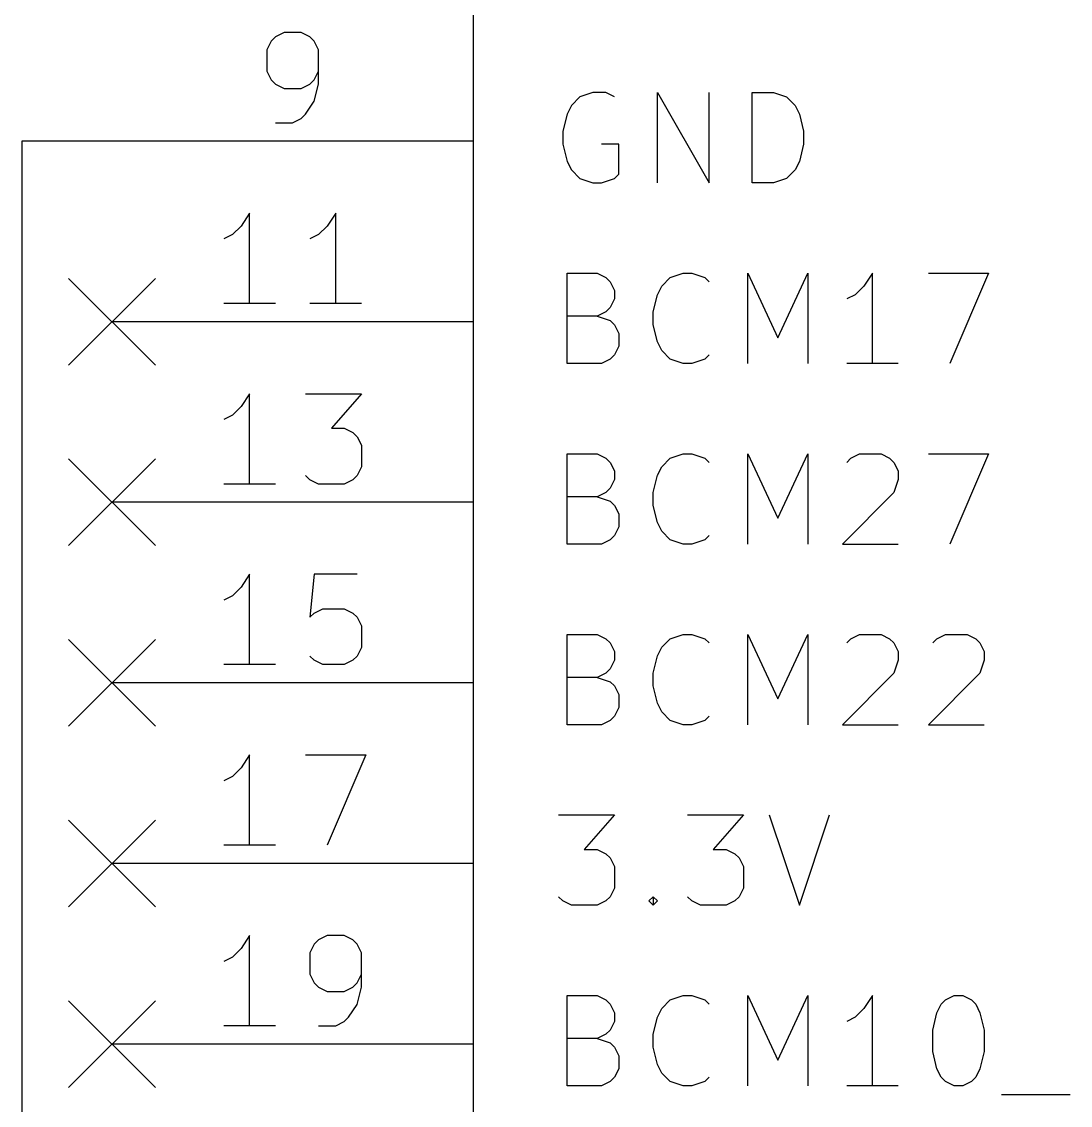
# Model space of a CAD drawing. Extents: x 0.4 to 11.3, y -7.9 to -0.4.
# Drawn here: x 0.9 to 1.48, y -1.984 to -1.384 of the extents above; entities that cross this region are included whole.
import ezdxf

# ---------------------------------------------------------------- set-up
doc = ezdxf.new("R2010")
doc.units = 0
doc.header["$MEASUREMENT"] = 0
for name, color, linetype in [('BLUE2', 5, 'CONTINUOUS'), ('CYAN2', 4, 'CONTINUOUS'), ('GREEN3', 91, 'CONTINUOUS'), ('RED2', 1, 'CONTINUOUS'), ('RED3', 11, 'CONTINUOUS')]:
    doc.layers.add(name, color=color, linetype=linetype)

msp = doc.modelspace()

# ---------------------------------------------------------------- linework, layer by layer
at = {"layer": 'BLUE2', "linetype": 'CONTINUOUS'}
for p, q in [((0.926, -1.526), (0.974, -1.574)), ((0.974, -1.526), (0.926, -1.574)), ((0.926, -1.626), (0.974, -1.674)), ((0.974, -1.626), (0.926, -1.674)), ((0.926, -1.726), (0.974, -1.774)), ((0.974, -1.726), (0.926, -1.774)), ((0.926, -1.826), (0.974, -1.874)), ((0.974, -1.826), (0.926, -1.874)), ((0.926, -1.926), (0.974, -1.974)), ((0.974, -1.926), (0.926, -1.974))]:
    msp.add_line(p, q, dxfattribs=at)
at = {"layer": 'CYAN2', "linetype": 'CONTINUOUS'}
for p, q in [((1.20905, -1.42551), (1.20428, -1.43028)), ((1.20905, -1.42551), (1.20428, -1.43028)), ((1.21619, -1.42313), (1.20905, -1.42551)), ((1.21619, -1.42313), (1.20905, -1.42551)), ((1.22333, -1.42313), (1.21619, -1.42313)), ((1.22333, -1.42313), (1.21619, -1.42313)), ((1.22809, -1.42551), (1.22333, -1.42313)), ((1.22809, -1.42551), (1.22333, -1.42313)), ((1.2519, -1.47313), (1.2519, -1.42313)), ((1.2519, -1.42313), (1.28047, -1.47313)), ((1.2519, -1.47313), (1.2519, -1.42313)), ((1.2519, -1.42313), (1.28047, -1.47313)), ((1.28047, -1.47313), (1.28047, -1.42313)), ((1.28047, -1.47313), (1.28047, -1.42313)), ((1.30428, -1.47313), (1.30428, -1.42313)), ((1.30428, -1.42313), (1.31619, -1.42313)), ((1.30428, -1.47313), (1.30428, -1.42313)), ((1.30428, -1.42313), (1.31619, -1.42313)), ((1.31619, -1.42313), (1.32333, -1.42551)), ((1.31619, -1.42313), (1.32333, -1.42551)), ((1.32333, -1.42551), (1.32809, -1.43028)), ((1.32333, -1.42551), (1.32809, -1.43028)), ((1.20428, -1.43028), (1.2019, -1.43504)), ((1.20428, -1.43028), (1.2019, -1.43504)), ((1.32809, -1.43028), (1.33048, -1.43504)), ((1.32809, -1.43028), (1.33048, -1.43504)), ((1.2019, -1.43504), (1.19952, -1.44456)), ((1.2019, -1.43504), (1.19952, -1.44456)), ((1.33048, -1.43504), (1.33285, -1.44456)), ((1.33048, -1.43504), (1.33285, -1.44456)), ((1.19952, -1.44456), (1.19952, -1.4517)), ((1.19952, -1.44456), (1.19952, -1.4517)), ((1.33285, -1.44456), (1.33285, -1.4517)), ((1.33285, -1.44456), (1.33285, -1.4517)), ((1.19952, -1.4517), (1.2019, -1.46122)), ((1.19952, -1.4517), (1.2019, -1.46122)), ((1.23047, -1.4517), (1.22095, -1.4517)), ((1.23047, -1.4517), (1.22095, -1.4517)), ((1.23047, -1.46837), (1.23047, -1.4517)), ((1.23047, -1.46837), (1.23047, -1.4517)), ((1.33285, -1.4517), (1.33048, -1.46122)), ((1.33285, -1.4517), (1.33048, -1.46122)), ((1.2019, -1.46122), (1.20428, -1.46599)), ((1.2019, -1.46122), (1.20428, -1.46599)), ((1.33048, -1.46122), (1.32809, -1.46599)), ((1.33048, -1.46122), (1.32809, -1.46599)), ((1.20428, -1.46599), (1.20905, -1.47075)), ((1.20428, -1.46599), (1.20905, -1.47075)), ((1.22809, -1.47075), (1.23047, -1.46837)), ((1.22809, -1.47075), (1.23047, -1.46837)), ((1.32809, -1.46599), (1.32333, -1.47075)), ((1.32809, -1.46599), (1.32333, -1.47075)), ((1.20905, -1.47075), (1.21619, -1.47313)), ((1.20905, -1.47075), (1.21619, -1.47313)), ((1.21619, -1.47313), (1.22095, -1.47313)), ((1.21619, -1.47313), (1.22095, -1.47313)), ((1.22095, -1.47313), (1.22809, -1.47075)), ((1.22095, -1.47313), (1.22809, -1.47075)), ((1.31619, -1.47313), (1.30428, -1.47313)), ((1.31619, -1.47313), (1.30428, -1.47313)), ((1.32333, -1.47075), (1.31619, -1.47313)), ((1.32333, -1.47075), (1.31619, -1.47313)), ((1.2019, -1.57313), (1.2019, -1.52313)), ((1.2019, -1.52313), (1.21857, -1.52313)), ((1.2019, -1.57313), (1.2019, -1.52313)), ((1.2019, -1.52313), (1.21857, -1.52313)), ((1.21857, -1.52313), (1.22333, -1.52551)), ((1.21857, -1.52313), (1.22333, -1.52551)), ((1.25905, -1.52551), (1.26619, -1.52313)), ((1.25905, -1.52551), (1.26619, -1.52313)), ((1.26619, -1.52313), (1.27095, -1.52313)), ((1.26619, -1.52313), (1.27095, -1.52313)), ((1.27095, -1.52313), (1.27809, -1.52551)), ((1.27095, -1.52313), (1.27809, -1.52551)), ((1.3019, -1.57313), (1.3019, -1.52313)), ((1.3019, -1.52313), (1.31857, -1.55885)), ((1.3019, -1.57313), (1.3019, -1.52313)), ((1.3019, -1.52313), (1.31857, -1.55885)), ((1.31857, -1.55885), (1.33524, -1.52313)), ((1.31857, -1.55885), (1.33524, -1.52313)), ((1.33524, -1.52313), (1.33524, -1.57313)), ((1.33524, -1.52313), (1.33524, -1.57313)), ((1.37095, -1.52313), (1.36619, -1.53028)), ((1.37095, -1.52313), (1.36619, -1.53028)), ((1.37095, -1.57313), (1.37095, -1.52313)), ((1.37095, -1.57313), (1.37095, -1.52313)), ((1.4019, -1.52313), (1.43523, -1.52313)), ((1.4019, -1.52313), (1.43523, -1.52313)), ((1.43523, -1.52313), (1.41381, -1.57313)), ((1.43523, -1.52313), (1.41381, -1.57313)), ((1.22333, -1.52551), (1.22571, -1.52789)), ((1.22333, -1.52551), (1.22571, -1.52789)), ((1.22571, -1.52789), (1.22809, -1.53265)), ((1.22571, -1.52789), (1.22809, -1.53265)), ((1.25428, -1.53028), (1.25905, -1.52551)), ((1.25428, -1.53028), (1.25905, -1.52551)), ((1.27809, -1.52551), (1.28047, -1.52789)), ((1.27809, -1.52551), (1.28047, -1.52789)), ((1.22809, -1.53265), (1.22809, -1.53742)), ((1.22809, -1.53265), (1.22809, -1.53742)), ((1.24952, -1.54456), (1.2519, -1.53504)), ((1.24952, -1.54456), (1.2519, -1.53504)), ((1.2519, -1.53504), (1.25428, -1.53028)), ((1.2519, -1.53504), (1.25428, -1.53028)), ((1.36143, -1.53504), (1.35667, -1.53742)), ((1.36143, -1.53504), (1.35667, -1.53742)), ((1.36619, -1.53028), (1.36143, -1.53504)), ((1.36619, -1.53028), (1.36143, -1.53504)), ((1.22809, -1.53742), (1.22571, -1.54218)), ((1.22809, -1.53742), (1.22571, -1.54218)), ((1.21857, -1.54694), (1.2019, -1.54694)), ((1.21857, -1.54694), (1.2019, -1.54694)), ((1.22333, -1.54456), (1.21857, -1.54694)), ((1.22333, -1.54456), (1.21857, -1.54694)), ((1.21857, -1.54694), (1.22571, -1.54932)), ((1.21857, -1.54694), (1.22571, -1.54932)), ((1.22571, -1.54218), (1.22333, -1.54456)), ((1.22571, -1.54218), (1.22333, -1.54456)), ((1.24952, -1.5517), (1.24952, -1.54456)), ((1.24952, -1.5517), (1.24952, -1.54456)), ((1.22571, -1.54932), (1.22809, -1.5517)), ((1.22571, -1.54932), (1.22809, -1.5517)), ((1.22809, -1.5517), (1.23047, -1.55646)), ((1.22809, -1.5517), (1.23047, -1.55646)), ((1.2519, -1.56122), (1.24952, -1.5517)), ((1.2519, -1.56122), (1.24952, -1.5517)), ((1.23047, -1.55646), (1.23047, -1.56361)), ((1.23047, -1.55646), (1.23047, -1.56361)), ((1.23047, -1.56361), (1.22809, -1.56837)), ((1.23047, -1.56361), (1.22809, -1.56837)), ((1.25428, -1.56599), (1.2519, -1.56122)), ((1.25428, -1.56599), (1.2519, -1.56122)), ((1.25905, -1.57075), (1.25428, -1.56599)), ((1.25905, -1.57075), (1.25428, -1.56599)), ((1.22571, -1.57075), (1.22095, -1.57313)), ((1.22571, -1.57075), (1.22095, -1.57313)), ((1.22809, -1.56837), (1.22571, -1.57075)), ((1.22809, -1.56837), (1.22571, -1.57075)), ((1.26619, -1.57313), (1.25905, -1.57075)), ((1.26619, -1.57313), (1.25905, -1.57075)), ((1.27809, -1.57075), (1.27095, -1.57313)), ((1.27809, -1.57075), (1.27095, -1.57313)), ((1.28047, -1.56837), (1.27809, -1.57075)), ((1.28047, -1.56837), (1.27809, -1.57075)), ((1.22095, -1.57313), (1.2019, -1.57313)), ((1.22095, -1.57313), (1.2019, -1.57313)), ((1.27095, -1.57313), (1.26619, -1.57313)), ((1.27095, -1.57313), (1.26619, -1.57313)), ((1.38524, -1.57313), (1.35667, -1.57313)), ((1.38524, -1.57313), (1.35667, -1.57313)), ((1.2019, -1.67313), (1.2019, -1.62313)), ((1.2019, -1.62313), (1.21857, -1.62313)), ((1.2019, -1.67313), (1.2019, -1.62313)), ((1.2019, -1.62313), (1.21857, -1.62313)), ((1.21857, -1.62313), (1.22333, -1.62551)), ((1.21857, -1.62313), (1.22333, -1.62551)), ((1.22333, -1.62551), (1.22571, -1.62789)), ((1.22333, -1.62551), (1.22571, -1.62789)), ((1.25428, -1.63028), (1.25905, -1.62551)), ((1.25428, -1.63028), (1.25905, -1.62551)), ((1.25905, -1.62551), (1.26619, -1.62313)), ((1.25905, -1.62551), (1.26619, -1.62313)), ((1.26619, -1.62313), (1.27095, -1.62313)), ((1.26619, -1.62313), (1.27095, -1.62313)), ((1.27095, -1.62313), (1.27809, -1.62551)), ((1.27095, -1.62313), (1.27809, -1.62551)), ((1.27809, -1.62551), (1.28047, -1.62789)), ((1.27809, -1.62551), (1.28047, -1.62789)), ((1.3019, -1.67313), (1.3019, -1.62313)), ((1.3019, -1.62313), (1.31857, -1.65885)), ((1.3019, -1.67313), (1.3019, -1.62313)), ((1.3019, -1.62313), (1.31857, -1.65885)), ((1.31857, -1.65885), (1.33524, -1.62313)), ((1.31857, -1.65885), (1.33524, -1.62313)), ((1.33524, -1.62313), (1.33524, -1.67313)), ((1.33524, -1.62313), (1.33524, -1.67313)), ((1.35667, -1.62789), (1.35904, -1.62551)), ((1.35667, -1.62789), (1.35904, -1.62551)), ((1.35904, -1.62551), (1.36381, -1.62313)), ((1.35904, -1.62551), (1.36381, -1.62313)), ((1.36381, -1.62313), (1.37571, -1.62313)), ((1.36381, -1.62313), (1.37571, -1.62313)), ((1.37571, -1.62313), (1.38047, -1.62551)), ((1.37571, -1.62313), (1.38047, -1.62551)), ((1.38047, -1.62551), (1.38285, -1.62789)), ((1.38047, -1.62551), (1.38285, -1.62789)), ((1.4019, -1.62313), (1.43523, -1.62313)), ((1.4019, -1.62313), (1.43523, -1.62313)), ((1.43523, -1.62313), (1.41381, -1.67313)), ((1.43523, -1.62313), (1.41381, -1.67313)), ((1.22571, -1.62789), (1.22809, -1.63265)), ((1.22571, -1.62789), (1.22809, -1.63265)), ((1.2519, -1.63504), (1.25428, -1.63028)), ((1.2519, -1.63504), (1.25428, -1.63028)), ((1.38285, -1.62789), (1.38524, -1.63265)), ((1.38285, -1.62789), (1.38524, -1.63265)), ((1.22809, -1.63742), (1.22571, -1.64218)), ((1.22809, -1.63742), (1.22571, -1.64218)), ((1.22809, -1.63265), (1.22809, -1.63742)), ((1.22809, -1.63265), (1.22809, -1.63742)), ((1.24952, -1.64456), (1.2519, -1.63504)), ((1.24952, -1.64456), (1.2519, -1.63504)), ((1.38524, -1.63742), (1.38285, -1.64456)), ((1.38524, -1.63742), (1.38285, -1.64456)), ((1.38524, -1.63265), (1.38524, -1.63742)), ((1.38524, -1.63265), (1.38524, -1.63742)), ((1.22571, -1.64218), (1.22333, -1.64456)), ((1.22571, -1.64218), (1.22333, -1.64456)), ((1.21857, -1.64694), (1.2019, -1.64694)), ((1.21857, -1.64694), (1.2019, -1.64694)), ((1.22333, -1.64456), (1.21857, -1.64694)), ((1.22333, -1.64456), (1.21857, -1.64694)), ((1.21857, -1.64694), (1.22571, -1.64932)), ((1.21857, -1.64694), (1.22571, -1.64932)), ((1.22571, -1.64932), (1.22809, -1.6517)), ((1.22571, -1.64932), (1.22809, -1.6517)), ((1.24952, -1.6517), (1.24952, -1.64456)), ((1.24952, -1.6517), (1.24952, -1.64456)), ((1.38285, -1.64456), (1.35428, -1.67313)), ((1.38285, -1.64456), (1.35428, -1.67313)), ((1.22809, -1.6517), (1.23047, -1.65646)), ((1.22809, -1.6517), (1.23047, -1.65646)), ((1.2519, -1.66122), (1.24952, -1.6517)), ((1.2519, -1.66122), (1.24952, -1.6517)), ((1.23047, -1.65646), (1.23047, -1.66361)), ((1.23047, -1.65646), (1.23047, -1.66361)), ((1.25428, -1.66599), (1.2519, -1.66122)), ((1.25428, -1.66599), (1.2519, -1.66122)), ((1.23047, -1.66361), (1.22809, -1.66837)), ((1.23047, -1.66361), (1.22809, -1.66837)), ((1.25905, -1.67075), (1.25428, -1.66599)), ((1.25905, -1.67075), (1.25428, -1.66599)), ((1.22095, -1.67313), (1.2019, -1.67313)), ((1.22095, -1.67313), (1.2019, -1.67313)), ((1.22571, -1.67075), (1.22095, -1.67313)), ((1.22571, -1.67075), (1.22095, -1.67313)), ((1.22809, -1.66837), (1.22571, -1.67075)), ((1.22809, -1.66837), (1.22571, -1.67075)), ((1.26619, -1.67313), (1.25905, -1.67075)), ((1.26619, -1.67313), (1.25905, -1.67075)), ((1.27095, -1.67313), (1.26619, -1.67313)), ((1.27095, -1.67313), (1.26619, -1.67313)), ((1.27809, -1.67075), (1.27095, -1.67313)), ((1.27809, -1.67075), (1.27095, -1.67313)), ((1.28047, -1.66837), (1.27809, -1.67075)), ((1.28047, -1.66837), (1.27809, -1.67075)), ((1.35428, -1.67313), (1.38524, -1.67313)), ((1.35428, -1.67313), (1.38524, -1.67313)), ((1.2019, -1.77313), (1.2019, -1.72313)), ((1.2019, -1.72313), (1.21857, -1.72313)), ((1.2019, -1.77313), (1.2019, -1.72313)), ((1.2019, -1.72313), (1.21857, -1.72313)), ((1.21857, -1.72313), (1.22333, -1.72551)), ((1.21857, -1.72313), (1.22333, -1.72551)), ((1.22333, -1.72551), (1.22571, -1.72789)), ((1.22333, -1.72551), (1.22571, -1.72789)), ((1.22571, -1.72789), (1.22809, -1.73265)), ((1.22571, -1.72789), (1.22809, -1.73265)), ((1.25428, -1.73028), (1.25905, -1.72551)), ((1.25428, -1.73028), (1.25905, -1.72551)), ((1.25905, -1.72551), (1.26619, -1.72313)), ((1.25905, -1.72551), (1.26619, -1.72313)), ((1.26619, -1.72313), (1.27095, -1.72313)), ((1.26619, -1.72313), (1.27095, -1.72313)), ((1.27095, -1.72313), (1.27809, -1.72551)), ((1.27095, -1.72313), (1.27809, -1.72551)), ((1.27809, -1.72551), (1.28047, -1.72789)), ((1.27809, -1.72551), (1.28047, -1.72789)), ((1.3019, -1.77313), (1.3019, -1.72313)), ((1.3019, -1.72313), (1.31857, -1.75885)), ((1.3019, -1.77313), (1.3019, -1.72313)), ((1.3019, -1.72313), (1.31857, -1.75885)), ((1.31857, -1.75885), (1.33524, -1.72313)), ((1.31857, -1.75885), (1.33524, -1.72313)), ((1.33524, -1.72313), (1.33524, -1.77313)), ((1.33524, -1.72313), (1.33524, -1.77313)), ((1.35667, -1.72789), (1.35904, -1.72551)), ((1.35667, -1.72789), (1.35904, -1.72551)), ((1.35904, -1.72551), (1.36381, -1.72313)), ((1.35904, -1.72551), (1.36381, -1.72313)), ((1.36381, -1.72313), (1.37571, -1.72313)), ((1.36381, -1.72313), (1.37571, -1.72313)), ((1.37571, -1.72313), (1.38047, -1.72551)), ((1.37571, -1.72313), (1.38047, -1.72551)), ((1.38047, -1.72551), (1.38285, -1.72789)), ((1.38047, -1.72551), (1.38285, -1.72789)), ((1.38285, -1.72789), (1.38524, -1.73265)), ((1.38285, -1.72789), (1.38524, -1.73265)), ((1.40428, -1.72789), (1.40666, -1.72551)), ((1.40428, -1.72789), (1.40666, -1.72551)), ((1.40666, -1.72551), (1.41143, -1.72313)), ((1.40666, -1.72551), (1.41143, -1.72313)), ((1.41143, -1.72313), (1.42333, -1.72313)), ((1.41143, -1.72313), (1.42333, -1.72313)), ((1.42333, -1.72313), (1.42809, -1.72551)), ((1.42333, -1.72313), (1.42809, -1.72551)), ((1.42809, -1.72551), (1.43047, -1.72789)), ((1.42809, -1.72551), (1.43047, -1.72789)), ((1.43047, -1.72789), (1.43285, -1.73265)), ((1.43047, -1.72789), (1.43285, -1.73265)), ((1.22809, -1.73265), (1.22809, -1.73742)), ((1.22809, -1.73265), (1.22809, -1.73742)), ((1.2519, -1.73504), (1.25428, -1.73028)), ((1.2519, -1.73504), (1.25428, -1.73028)), ((1.38524, -1.73265), (1.38524, -1.73742)), ((1.38524, -1.73265), (1.38524, -1.73742)), ((1.43285, -1.73265), (1.43285, -1.73742)), ((1.43285, -1.73265), (1.43285, -1.73742)), ((1.22809, -1.73742), (1.22571, -1.74218)), ((1.22809, -1.73742), (1.22571, -1.74218)), ((1.24952, -1.74456), (1.2519, -1.73504)), ((1.24952, -1.74456), (1.2519, -1.73504)), ((1.38524, -1.73742), (1.38285, -1.74456)), ((1.38524, -1.73742), (1.38285, -1.74456)), ((1.43285, -1.73742), (1.43047, -1.74456)), ((1.43285, -1.73742), (1.43047, -1.74456)), ((1.22333, -1.74456), (1.21857, -1.74694)), ((1.22333, -1.74456), (1.21857, -1.74694)), ((1.22571, -1.74218), (1.22333, -1.74456)), ((1.22571, -1.74218), (1.22333, -1.74456)), ((1.24952, -1.7517), (1.24952, -1.74456)), ((1.24952, -1.7517), (1.24952, -1.74456)), ((1.38285, -1.74456), (1.35428, -1.77313)), ((1.38285, -1.74456), (1.35428, -1.77313)), ((1.43047, -1.74456), (1.4019, -1.77313)), ((1.43047, -1.74456), (1.4019, -1.77313)), ((1.21857, -1.74694), (1.2019, -1.74694)), ((1.21857, -1.74694), (1.2019, -1.74694)), ((1.21857, -1.74694), (1.22571, -1.74932)), ((1.21857, -1.74694), (1.22571, -1.74932)), ((1.22571, -1.74932), (1.22809, -1.7517)), ((1.22571, -1.74932), (1.22809, -1.7517)), ((1.22809, -1.7517), (1.23047, -1.75646)), ((1.22809, -1.7517), (1.23047, -1.75646)), ((1.2519, -1.76122), (1.24952, -1.7517)), ((1.2519, -1.76122), (1.24952, -1.7517)), ((1.23047, -1.75646), (1.23047, -1.76361)), ((1.23047, -1.75646), (1.23047, -1.76361)), ((1.23047, -1.76361), (1.22809, -1.76837)), ((1.23047, -1.76361), (1.22809, -1.76837)), ((1.25428, -1.76599), (1.2519, -1.76122)), ((1.25428, -1.76599), (1.2519, -1.76122)), ((1.22809, -1.76837), (1.22571, -1.77075)), ((1.22809, -1.76837), (1.22571, -1.77075)), ((1.25905, -1.77075), (1.25428, -1.76599)), ((1.25905, -1.77075), (1.25428, -1.76599)), ((1.28047, -1.76837), (1.27809, -1.77075)), ((1.28047, -1.76837), (1.27809, -1.77075)), ((1.22095, -1.77313), (1.2019, -1.77313)), ((1.22095, -1.77313), (1.2019, -1.77313)), ((1.22571, -1.77075), (1.22095, -1.77313)), ((1.22571, -1.77075), (1.22095, -1.77313)), ((1.26619, -1.77313), (1.25905, -1.77075)), ((1.26619, -1.77313), (1.25905, -1.77075)), ((1.27095, -1.77313), (1.26619, -1.77313)), ((1.27095, -1.77313), (1.26619, -1.77313)), ((1.27809, -1.77075), (1.27095, -1.77313)), ((1.27809, -1.77075), (1.27095, -1.77313)), ((1.35428, -1.77313), (1.38524, -1.77313)), ((1.35428, -1.77313), (1.38524, -1.77313)), ((1.4019, -1.77313), (1.43285, -1.77313)), ((1.4019, -1.77313), (1.43285, -1.77313)), ((1.19714, -1.82313), (1.22809, -1.82313)), ((1.19714, -1.82313), (1.22809, -1.82313)), ((1.22809, -1.82313), (1.21143, -1.84218)), ((1.22809, -1.82313), (1.21143, -1.84218)), ((1.26857, -1.82313), (1.29952, -1.82313)), ((1.26857, -1.82313), (1.29952, -1.82313)), ((1.29952, -1.82313), (1.28285, -1.84218)), ((1.29952, -1.82313), (1.28285, -1.84218)), ((1.31381, -1.82313), (1.33047, -1.87313)), ((1.31381, -1.82313), (1.33047, -1.87313)), ((1.33047, -1.87313), (1.34714, -1.82313)), ((1.33047, -1.87313), (1.34714, -1.82313)), ((1.21143, -1.84218), (1.21857, -1.84218)), ((1.21143, -1.84218), (1.21857, -1.84218)), ((1.21857, -1.84218), (1.22333, -1.84456)), ((1.21857, -1.84218), (1.22333, -1.84456)), ((1.22333, -1.84456), (1.22571, -1.84694)), ((1.22333, -1.84456), (1.22571, -1.84694)), ((1.22571, -1.84694), (1.22809, -1.8517)), ((1.22571, -1.84694), (1.22809, -1.8517)), ((1.28285, -1.84218), (1.29, -1.84218)), ((1.28285, -1.84218), (1.29, -1.84218)), ((1.29, -1.84218), (1.29476, -1.84456)), ((1.29, -1.84218), (1.29476, -1.84456)), ((1.29476, -1.84456), (1.29714, -1.84694)), ((1.29476, -1.84456), (1.29714, -1.84694)), ((1.29714, -1.84694), (1.29952, -1.8517)), ((1.29714, -1.84694), (1.29952, -1.8517)), ((1.22809, -1.8517), (1.22809, -1.86361)), ((1.22809, -1.8517), (1.22809, -1.86361)), ((1.29952, -1.8517), (1.29952, -1.86361)), ((1.29952, -1.8517), (1.29952, -1.86361)), ((1.22809, -1.86361), (1.22571, -1.86837)), ((1.22809, -1.86361), (1.22571, -1.86837)), ((1.29952, -1.86361), (1.29714, -1.86837)), ((1.29952, -1.86361), (1.29714, -1.86837)), ((1.19952, -1.87075), (1.19714, -1.86837)), ((1.19952, -1.87075), (1.19714, -1.86837)), ((1.20428, -1.87313), (1.19952, -1.87075)), ((1.20428, -1.87313), (1.19952, -1.87075)), ((1.22333, -1.87075), (1.21857, -1.87313)), ((1.22333, -1.87075), (1.21857, -1.87313)), ((1.22571, -1.86837), (1.22333, -1.87075)), ((1.22571, -1.86837), (1.22333, -1.87075)), ((1.24714, -1.87075), (1.24952, -1.86837)), ((1.24714, -1.87075), (1.24952, -1.86837)), ((1.24952, -1.87313), (1.24714, -1.87075)), ((1.24952, -1.87313), (1.24714, -1.87075)), ((1.24952, -1.86837), (1.2519, -1.87075)), ((1.24952, -1.86837), (1.24952, -1.87313)), ((1.24952, -1.86837), (1.2519, -1.87075)), ((1.24952, -1.86837), (1.24952, -1.87313)), ((1.2519, -1.87075), (1.24952, -1.87313)), ((1.2519, -1.87075), (1.24952, -1.87313)), ((1.27095, -1.87075), (1.26857, -1.86837)), ((1.27095, -1.87075), (1.26857, -1.86837)), ((1.27571, -1.87313), (1.27095, -1.87075)), ((1.27571, -1.87313), (1.27095, -1.87075)), ((1.29476, -1.87075), (1.29, -1.87313)), ((1.29476, -1.87075), (1.29, -1.87313)), ((1.29714, -1.86837), (1.29476, -1.87075)), ((1.29714, -1.86837), (1.29476, -1.87075)), ((1.21857, -1.87313), (1.20428, -1.87313)), ((1.21857, -1.87313), (1.20428, -1.87313)), ((1.29, -1.87313), (1.27571, -1.87313)), ((1.29, -1.87313), (1.27571, -1.87313)), ((1.2019, -1.97313), (1.2019, -1.92313)), ((1.2019, -1.92313), (1.21857, -1.92313)), ((1.2019, -1.97313), (1.2019, -1.92313)), ((1.2019, -1.92313), (1.21857, -1.92313)), ((1.21857, -1.92313), (1.22333, -1.92551)), ((1.21857, -1.92313), (1.22333, -1.92551)), ((1.22333, -1.92551), (1.22571, -1.92789)), ((1.22333, -1.92551), (1.22571, -1.92789)), ((1.25428, -1.93028), (1.25905, -1.92551)), ((1.25428, -1.93028), (1.25905, -1.92551)), ((1.25905, -1.92551), (1.26619, -1.92313)), ((1.25905, -1.92551), (1.26619, -1.92313)), ((1.26619, -1.92313), (1.27095, -1.92313)), ((1.26619, -1.92313), (1.27095, -1.92313)), ((1.27095, -1.92313), (1.27809, -1.92551)), ((1.27095, -1.92313), (1.27809, -1.92551)), ((1.27809, -1.92551), (1.28047, -1.92789)), ((1.27809, -1.92551), (1.28047, -1.92789)), ((1.3019, -1.97313), (1.3019, -1.92313)), ((1.3019, -1.92313), (1.31857, -1.95885)), ((1.3019, -1.97313), (1.3019, -1.92313)), ((1.3019, -1.92313), (1.31857, -1.95885)), ((1.31857, -1.95885), (1.33524, -1.92313)), ((1.31857, -1.95885), (1.33524, -1.92313)), ((1.33524, -1.92313), (1.33524, -1.97313)), ((1.33524, -1.92313), (1.33524, -1.97313)), ((1.37095, -1.92313), (1.36619, -1.93028)), ((1.37095, -1.92313), (1.36619, -1.93028)), ((1.37095, -1.97313), (1.37095, -1.92313)), ((1.37095, -1.97313), (1.37095, -1.92313)), ((1.40904, -1.92789), (1.41143, -1.92551)), ((1.40904, -1.92789), (1.41143, -1.92551)), ((1.41143, -1.92551), (1.41619, -1.92313)), ((1.41143, -1.92551), (1.41619, -1.92313)), ((1.41619, -1.92313), (1.42095, -1.92313)), ((1.41619, -1.92313), (1.42095, -1.92313)), ((1.42095, -1.92313), (1.42571, -1.92551)), ((1.42095, -1.92313), (1.42571, -1.92551)), ((1.42571, -1.92551), (1.42809, -1.92789)), ((1.42571, -1.92551), (1.42809, -1.92789)), ((1.22571, -1.92789), (1.22809, -1.93265)), ((1.22571, -1.92789), (1.22809, -1.93265)), ((1.2519, -1.93504), (1.25428, -1.93028)), ((1.2519, -1.93504), (1.25428, -1.93028)), ((1.36619, -1.93028), (1.36143, -1.93504)), ((1.36619, -1.93028), (1.36143, -1.93504)), ((1.40666, -1.93265), (1.40904, -1.92789)), ((1.40666, -1.93265), (1.40904, -1.92789)), ((1.42809, -1.92789), (1.43047, -1.93265)), ((1.42809, -1.92789), (1.43047, -1.93265)), ((1.22809, -1.93742), (1.22571, -1.94218)), ((1.22809, -1.93742), (1.22571, -1.94218)), ((1.22809, -1.93265), (1.22809, -1.93742)), ((1.22809, -1.93265), (1.22809, -1.93742)), ((1.24952, -1.94456), (1.2519, -1.93504)), ((1.24952, -1.94456), (1.2519, -1.93504)), ((1.36143, -1.93504), (1.35667, -1.93742)), ((1.36143, -1.93504), (1.35667, -1.93742)), ((1.40428, -1.94218), (1.40666, -1.93265)), ((1.40428, -1.94218), (1.40666, -1.93265)), ((1.43047, -1.93265), (1.43285, -1.94218)), ((1.43047, -1.93265), (1.43285, -1.94218)), ((1.22571, -1.94218), (1.22333, -1.94456)), ((1.22571, -1.94218), (1.22333, -1.94456)), ((1.40428, -1.95408), (1.40428, -1.94218)), ((1.40428, -1.95408), (1.40428, -1.94218)), ((1.43285, -1.94218), (1.43285, -1.95408)), ((1.43285, -1.94218), (1.43285, -1.95408)), ((1.21857, -1.94694), (1.2019, -1.94694)), ((1.21857, -1.94694), (1.2019, -1.94694)), ((1.22333, -1.94456), (1.21857, -1.94694)), ((1.22333, -1.94456), (1.21857, -1.94694)), ((1.21857, -1.94694), (1.22571, -1.94932)), ((1.21857, -1.94694), (1.22571, -1.94932)), ((1.22571, -1.94932), (1.22809, -1.9517)), ((1.22571, -1.94932), (1.22809, -1.9517)), ((1.24952, -1.9517), (1.24952, -1.94456)), ((1.24952, -1.9517), (1.24952, -1.94456)), ((1.22809, -1.9517), (1.23047, -1.95646)), ((1.22809, -1.9517), (1.23047, -1.95646)), ((1.2519, -1.96122), (1.24952, -1.9517)), ((1.2519, -1.96122), (1.24952, -1.9517)), ((1.40666, -1.96361), (1.40428, -1.95408)), ((1.40666, -1.96361), (1.40428, -1.95408)), ((1.43285, -1.95408), (1.43047, -1.96361)), ((1.43285, -1.95408), (1.43047, -1.96361)), ((1.23047, -1.95646), (1.23047, -1.96361)), ((1.23047, -1.95646), (1.23047, -1.96361)), ((1.25428, -1.96599), (1.2519, -1.96122)), ((1.25428, -1.96599), (1.2519, -1.96122)), ((1.23047, -1.96361), (1.22809, -1.96837)), ((1.23047, -1.96361), (1.22809, -1.96837)), ((1.25905, -1.97075), (1.25428, -1.96599)), ((1.25905, -1.97075), (1.25428, -1.96599)), ((1.40904, -1.96837), (1.40666, -1.96361)), ((1.40904, -1.96837), (1.40666, -1.96361)), ((1.43047, -1.96361), (1.42809, -1.96837)), ((1.43047, -1.96361), (1.42809, -1.96837)), ((1.22095, -1.97313), (1.2019, -1.97313)), ((1.22095, -1.97313), (1.2019, -1.97313)), ((1.22571, -1.97075), (1.22095, -1.97313)), ((1.22571, -1.97075), (1.22095, -1.97313)), ((1.22809, -1.96837), (1.22571, -1.97075)), ((1.22809, -1.96837), (1.22571, -1.97075)), ((1.26619, -1.97313), (1.25905, -1.97075)), ((1.26619, -1.97313), (1.25905, -1.97075)), ((1.27095, -1.97313), (1.26619, -1.97313)), ((1.27095, -1.97313), (1.26619, -1.97313)), ((1.27809, -1.97075), (1.27095, -1.97313)), ((1.27809, -1.97075), (1.27095, -1.97313)), ((1.28047, -1.96837), (1.27809, -1.97075)), ((1.28047, -1.96837), (1.27809, -1.97075)), ((1.38524, -1.97313), (1.35667, -1.97313)), ((1.38524, -1.97313), (1.35667, -1.97313)), ((1.41143, -1.97075), (1.40904, -1.96837)), ((1.41143, -1.97075), (1.40904, -1.96837)), ((1.41619, -1.97313), (1.41143, -1.97075)), ((1.41619, -1.97313), (1.41143, -1.97075)), ((1.42095, -1.97313), (1.41619, -1.97313)), ((1.42095, -1.97313), (1.41619, -1.97313)), ((1.42571, -1.97075), (1.42095, -1.97313)), ((1.42571, -1.97075), (1.42095, -1.97313)), ((1.42809, -1.96837), (1.42571, -1.97075)), ((1.42809, -1.96837), (1.42571, -1.97075)), ((1.44238, -1.97789), (1.48047, -1.97789)), ((1.44238, -1.97789), (1.48047, -1.97789))]:
    msp.add_line(p, q, dxfattribs=at)
at = {"layer": 'GREEN3', "linetype": 'CONTINUOUS'}
for p, q in [((0.9, -1.45), (0.9, -2.25)), ((0.95, -1.45), (0.9, -1.45))]:
    msp.add_line(p, q, dxfattribs=at)
at = {"layer": 'RED2', "linetype": 'CONTINUOUS'}
for p, q in [((1.15, -0.95), (1.15, -3.05)), ((1.15, -1.45), (0.95, -1.45)), ((1.15, -1.45), (0.95, -1.45)), ((1.15, -1.55), (0.95, -1.55)), ((1.15, -1.55), (0.95, -1.55)), ((1.15, -1.65), (0.95, -1.65)), ((1.15, -1.65), (0.95, -1.65)), ((1.15, -1.75), (0.95, -1.75)), ((1.15, -1.75), (0.95, -1.75)), ((1.15, -1.85), (0.95, -1.85)), ((1.15, -1.85), (0.95, -1.85)), ((1.15, -1.95), (0.95, -1.95)), ((1.15, -1.95), (0.95, -1.95))]:
    msp.add_line(p, q, dxfattribs=at)
at = {"layer": 'RED3', "linetype": 'CONTINUOUS'}
for p, q in [((1.04524, -1.38988), (1.04048, -1.39226)), ((1.04524, -1.38988), (1.04048, -1.39226)), ((1.05476, -1.38988), (1.04524, -1.38988)), ((1.05476, -1.38988), (1.04524, -1.38988)), ((1.05952, -1.39226), (1.05476, -1.38988)), ((1.05952, -1.39226), (1.05476, -1.38988)), ((1.03809, -1.39464), (1.03572, -1.3994)), ((1.03809, -1.39464), (1.03572, -1.3994)), ((1.04048, -1.39226), (1.03809, -1.39464)), ((1.04048, -1.39226), (1.03809, -1.39464)), ((1.06191, -1.39464), (1.05952, -1.39226)), ((1.06191, -1.39464), (1.05952, -1.39226)), ((1.06429, -1.3994), (1.06191, -1.39464)), ((1.06429, -1.3994), (1.06191, -1.39464)), ((1.03572, -1.3994), (1.03572, -1.41131)), ((1.03572, -1.3994), (1.03572, -1.41131)), ((1.06429, -1.41845), (1.06429, -1.3994)), ((1.06429, -1.41845), (1.06429, -1.3994)), ((1.03572, -1.41131), (1.03809, -1.41607)), ((1.03572, -1.41131), (1.03809, -1.41607)), ((1.06191, -1.41607), (1.06429, -1.41131)), ((1.06191, -1.41607), (1.06429, -1.41131)), ((1.03809, -1.41607), (1.04048, -1.41845)), ((1.03809, -1.41607), (1.04048, -1.41845)), ((1.04048, -1.41845), (1.04524, -1.42083)), ((1.04048, -1.41845), (1.04524, -1.42083)), ((1.04524, -1.42083), (1.05476, -1.42083)), ((1.04524, -1.42083), (1.05476, -1.42083)), ((1.05476, -1.42083), (1.05952, -1.41845)), ((1.05476, -1.42083), (1.05952, -1.41845)), ((1.05952, -1.41845), (1.06191, -1.41607)), ((1.05952, -1.41845), (1.06191, -1.41607)), ((1.06191, -1.42797), (1.06429, -1.41845)), ((1.06191, -1.42797), (1.06429, -1.41845)), ((1.05714, -1.43512), (1.06191, -1.42797)), ((1.05714, -1.43512), (1.06191, -1.42797)), ((1.04048, -1.43988), (1.05, -1.43988)), ((1.04048, -1.43988), (1.05, -1.43988)), ((1.05, -1.43988), (1.05476, -1.4375)), ((1.05, -1.43988), (1.05476, -1.4375)), ((1.05476, -1.4375), (1.05714, -1.43512)), ((1.05476, -1.4375), (1.05714, -1.43512)), ((1.02619, -1.48988), (1.02143, -1.49702)), ((1.02619, -1.48988), (1.02143, -1.49702)), ((1.02619, -1.53988), (1.02619, -1.48988)), ((1.02619, -1.53988), (1.02619, -1.48988)), ((1.07381, -1.48988), (1.06905, -1.49702)), ((1.07381, -1.48988), (1.06905, -1.49702)), ((1.07381, -1.53988), (1.07381, -1.48988)), ((1.07381, -1.53988), (1.07381, -1.48988)), ((1.02143, -1.49702), (1.01667, -1.50178)), ((1.02143, -1.49702), (1.01667, -1.50178)), ((1.06905, -1.49702), (1.06428, -1.50178)), ((1.06905, -1.49702), (1.06428, -1.50178)), ((1.01667, -1.50178), (1.01191, -1.50417)), ((1.01667, -1.50178), (1.01191, -1.50417)), ((1.06428, -1.50178), (1.05952, -1.50417)), ((1.06428, -1.50178), (1.05952, -1.50417)), ((1.04048, -1.53988), (1.01191, -1.53988)), ((1.04048, -1.53988), (1.01191, -1.53988)), ((1.08809, -1.53988), (1.05952, -1.53988)), ((1.08809, -1.53988), (1.05952, -1.53988)), ((1.02619, -1.58988), (1.02143, -1.59702)), ((1.02619, -1.58988), (1.02143, -1.59702)), ((1.02619, -1.63988), (1.02619, -1.58988)), ((1.02619, -1.63988), (1.02619, -1.58988)), ((1.05714, -1.58988), (1.08809, -1.58988)), ((1.05714, -1.58988), (1.08809, -1.58988)), ((1.08809, -1.58988), (1.07143, -1.60893)), ((1.08809, -1.58988), (1.07143, -1.60893)), ((1.01667, -1.60178), (1.01191, -1.60417)), ((1.01667, -1.60178), (1.01191, -1.60417)), ((1.02143, -1.59702), (1.01667, -1.60178)), ((1.02143, -1.59702), (1.01667, -1.60178)), ((1.07143, -1.60893), (1.07857, -1.60893)), ((1.07143, -1.60893), (1.07857, -1.60893)), ((1.07857, -1.60893), (1.08333, -1.61131)), ((1.07857, -1.60893), (1.08333, -1.61131)), ((1.08333, -1.61131), (1.08571, -1.61369)), ((1.08333, -1.61131), (1.08571, -1.61369)), ((1.08571, -1.61369), (1.08809, -1.61845)), ((1.08571, -1.61369), (1.08809, -1.61845)), ((1.08809, -1.61845), (1.08809, -1.63035)), ((1.08809, -1.61845), (1.08809, -1.63035)), ((1.08809, -1.63035), (1.08571, -1.63512)), ((1.08809, -1.63035), (1.08571, -1.63512)), ((1.05952, -1.6375), (1.05714, -1.63512)), ((1.05952, -1.6375), (1.05714, -1.63512)), ((1.06428, -1.63988), (1.05952, -1.6375)), ((1.06428, -1.63988), (1.05952, -1.6375)), ((1.08333, -1.6375), (1.07857, -1.63988)), ((1.08333, -1.6375), (1.07857, -1.63988)), ((1.08571, -1.63512), (1.08333, -1.6375)), ((1.08571, -1.63512), (1.08333, -1.6375)), ((1.04048, -1.63988), (1.01191, -1.63988)), ((1.04048, -1.63988), (1.01191, -1.63988)), ((1.07857, -1.63988), (1.06428, -1.63988)), ((1.07857, -1.63988), (1.06428, -1.63988)), ((1.02619, -1.68988), (1.02143, -1.69702)), ((1.02619, -1.68988), (1.02143, -1.69702)), ((1.02619, -1.73988), (1.02619, -1.68988)), ((1.02619, -1.73988), (1.02619, -1.68988)), ((1.0619, -1.68988), (1.05952, -1.71369)), ((1.0619, -1.68988), (1.05952, -1.71369)), ((1.08571, -1.68988), (1.0619, -1.68988)), ((1.08571, -1.68988), (1.0619, -1.68988)), ((1.02143, -1.69702), (1.01667, -1.70178)), ((1.02143, -1.69702), (1.01667, -1.70178)), ((1.01667, -1.70178), (1.01191, -1.70417)), ((1.01667, -1.70178), (1.01191, -1.70417)), ((1.0619, -1.71131), (1.06667, -1.70893)), ((1.0619, -1.71131), (1.06667, -1.70893)), ((1.06667, -1.70893), (1.07857, -1.70893)), ((1.06667, -1.70893), (1.07857, -1.70893)), ((1.07857, -1.70893), (1.08333, -1.71131)), ((1.07857, -1.70893), (1.08333, -1.71131)), ((1.05952, -1.71369), (1.0619, -1.71131)), ((1.05952, -1.71369), (1.0619, -1.71131)), ((1.08333, -1.71131), (1.08571, -1.71369)), ((1.08333, -1.71131), (1.08571, -1.71369)), ((1.08571, -1.71369), (1.08809, -1.71845)), ((1.08571, -1.71369), (1.08809, -1.71845)), ((1.08809, -1.71845), (1.08809, -1.73035)), ((1.08809, -1.71845), (1.08809, -1.73035)), ((1.08809, -1.73035), (1.08571, -1.73512)), ((1.08809, -1.73035), (1.08571, -1.73512)), ((1.04048, -1.73988), (1.01191, -1.73988)), ((1.04048, -1.73988), (1.01191, -1.73988)), ((1.0619, -1.7375), (1.05952, -1.73512)), ((1.0619, -1.7375), (1.05952, -1.73512)), ((1.06667, -1.73988), (1.0619, -1.7375)), ((1.06667, -1.73988), (1.0619, -1.7375)), ((1.07857, -1.73988), (1.06667, -1.73988)), ((1.07857, -1.73988), (1.06667, -1.73988)), ((1.08333, -1.7375), (1.07857, -1.73988)), ((1.08333, -1.7375), (1.07857, -1.73988)), ((1.08571, -1.73512), (1.08333, -1.7375)), ((1.08571, -1.73512), (1.08333, -1.7375)), ((1.02619, -1.78988), (1.02143, -1.79702)), ((1.02619, -1.78988), (1.02143, -1.79702)), ((1.02619, -1.83988), (1.02619, -1.78988)), ((1.02619, -1.83988), (1.02619, -1.78988)), ((1.05714, -1.78988), (1.09047, -1.78988)), ((1.05714, -1.78988), (1.09047, -1.78988)), ((1.09047, -1.78988), (1.06905, -1.83988)), ((1.09047, -1.78988), (1.06905, -1.83988)), ((1.02143, -1.79702), (1.01667, -1.80178)), ((1.02143, -1.79702), (1.01667, -1.80178)), ((1.01667, -1.80178), (1.01191, -1.80417)), ((1.01667, -1.80178), (1.01191, -1.80417)), ((1.04048, -1.83988), (1.01191, -1.83988)), ((1.04048, -1.83988), (1.01191, -1.83988)), ((1.02619, -1.88988), (1.02143, -1.89702)), ((1.02619, -1.88988), (1.02143, -1.89702)), ((1.02619, -1.93988), (1.02619, -1.88988)), ((1.02619, -1.93988), (1.02619, -1.88988)), ((1.06905, -1.88988), (1.06428, -1.89226)), ((1.06905, -1.88988), (1.06428, -1.89226)), ((1.07857, -1.88988), (1.06905, -1.88988)), ((1.07857, -1.88988), (1.06905, -1.88988)), ((1.08333, -1.89226), (1.07857, -1.88988)), ((1.08333, -1.89226), (1.07857, -1.88988)), ((1.0619, -1.89464), (1.05952, -1.8994)), ((1.0619, -1.89464), (1.05952, -1.8994)), ((1.06428, -1.89226), (1.0619, -1.89464)), ((1.06428, -1.89226), (1.0619, -1.89464)), ((1.08571, -1.89464), (1.08333, -1.89226)), ((1.08571, -1.89464), (1.08333, -1.89226)), ((1.08809, -1.8994), (1.08571, -1.89464)), ((1.08809, -1.8994), (1.08571, -1.89464)), ((1.01667, -1.90178), (1.01191, -1.90417)), ((1.01667, -1.90178), (1.01191, -1.90417)), ((1.02143, -1.89702), (1.01667, -1.90178)), ((1.02143, -1.89702), (1.01667, -1.90178)), ((1.05952, -1.8994), (1.05952, -1.91131)), ((1.05952, -1.8994), (1.05952, -1.91131)), ((1.08809, -1.91845), (1.08809, -1.8994)), ((1.08809, -1.91845), (1.08809, -1.8994)), ((1.05952, -1.91131), (1.0619, -1.91607)), ((1.05952, -1.91131), (1.0619, -1.91607)), ((1.08571, -1.91607), (1.08809, -1.91131)), ((1.08571, -1.91607), (1.08809, -1.91131)), ((1.0619, -1.91607), (1.06428, -1.91845)), ((1.0619, -1.91607), (1.06428, -1.91845)), ((1.06428, -1.91845), (1.06905, -1.92083)), ((1.06428, -1.91845), (1.06905, -1.92083)), ((1.07857, -1.92083), (1.08333, -1.91845)), ((1.07857, -1.92083), (1.08333, -1.91845)), ((1.08333, -1.91845), (1.08571, -1.91607)), ((1.08333, -1.91845), (1.08571, -1.91607)), ((1.08571, -1.92797), (1.08809, -1.91845)), ((1.08571, -1.92797), (1.08809, -1.91845)), ((1.06905, -1.92083), (1.07857, -1.92083)), ((1.06905, -1.92083), (1.07857, -1.92083)), ((1.08095, -1.93512), (1.08571, -1.92797)), ((1.08095, -1.93512), (1.08571, -1.92797)), ((1.07381, -1.93988), (1.07857, -1.9375)), ((1.07381, -1.93988), (1.07857, -1.9375)), ((1.07857, -1.9375), (1.08095, -1.93512)), ((1.07857, -1.9375), (1.08095, -1.93512)), ((1.04048, -1.93988), (1.01191, -1.93988)), ((1.04048, -1.93988), (1.01191, -1.93988)), ((1.06428, -1.93988), (1.07381, -1.93988)), ((1.06428, -1.93988), (1.07381, -1.93988))]:
    msp.add_line(p, q, dxfattribs=at)

doc.saveas('drawing.dxf')
